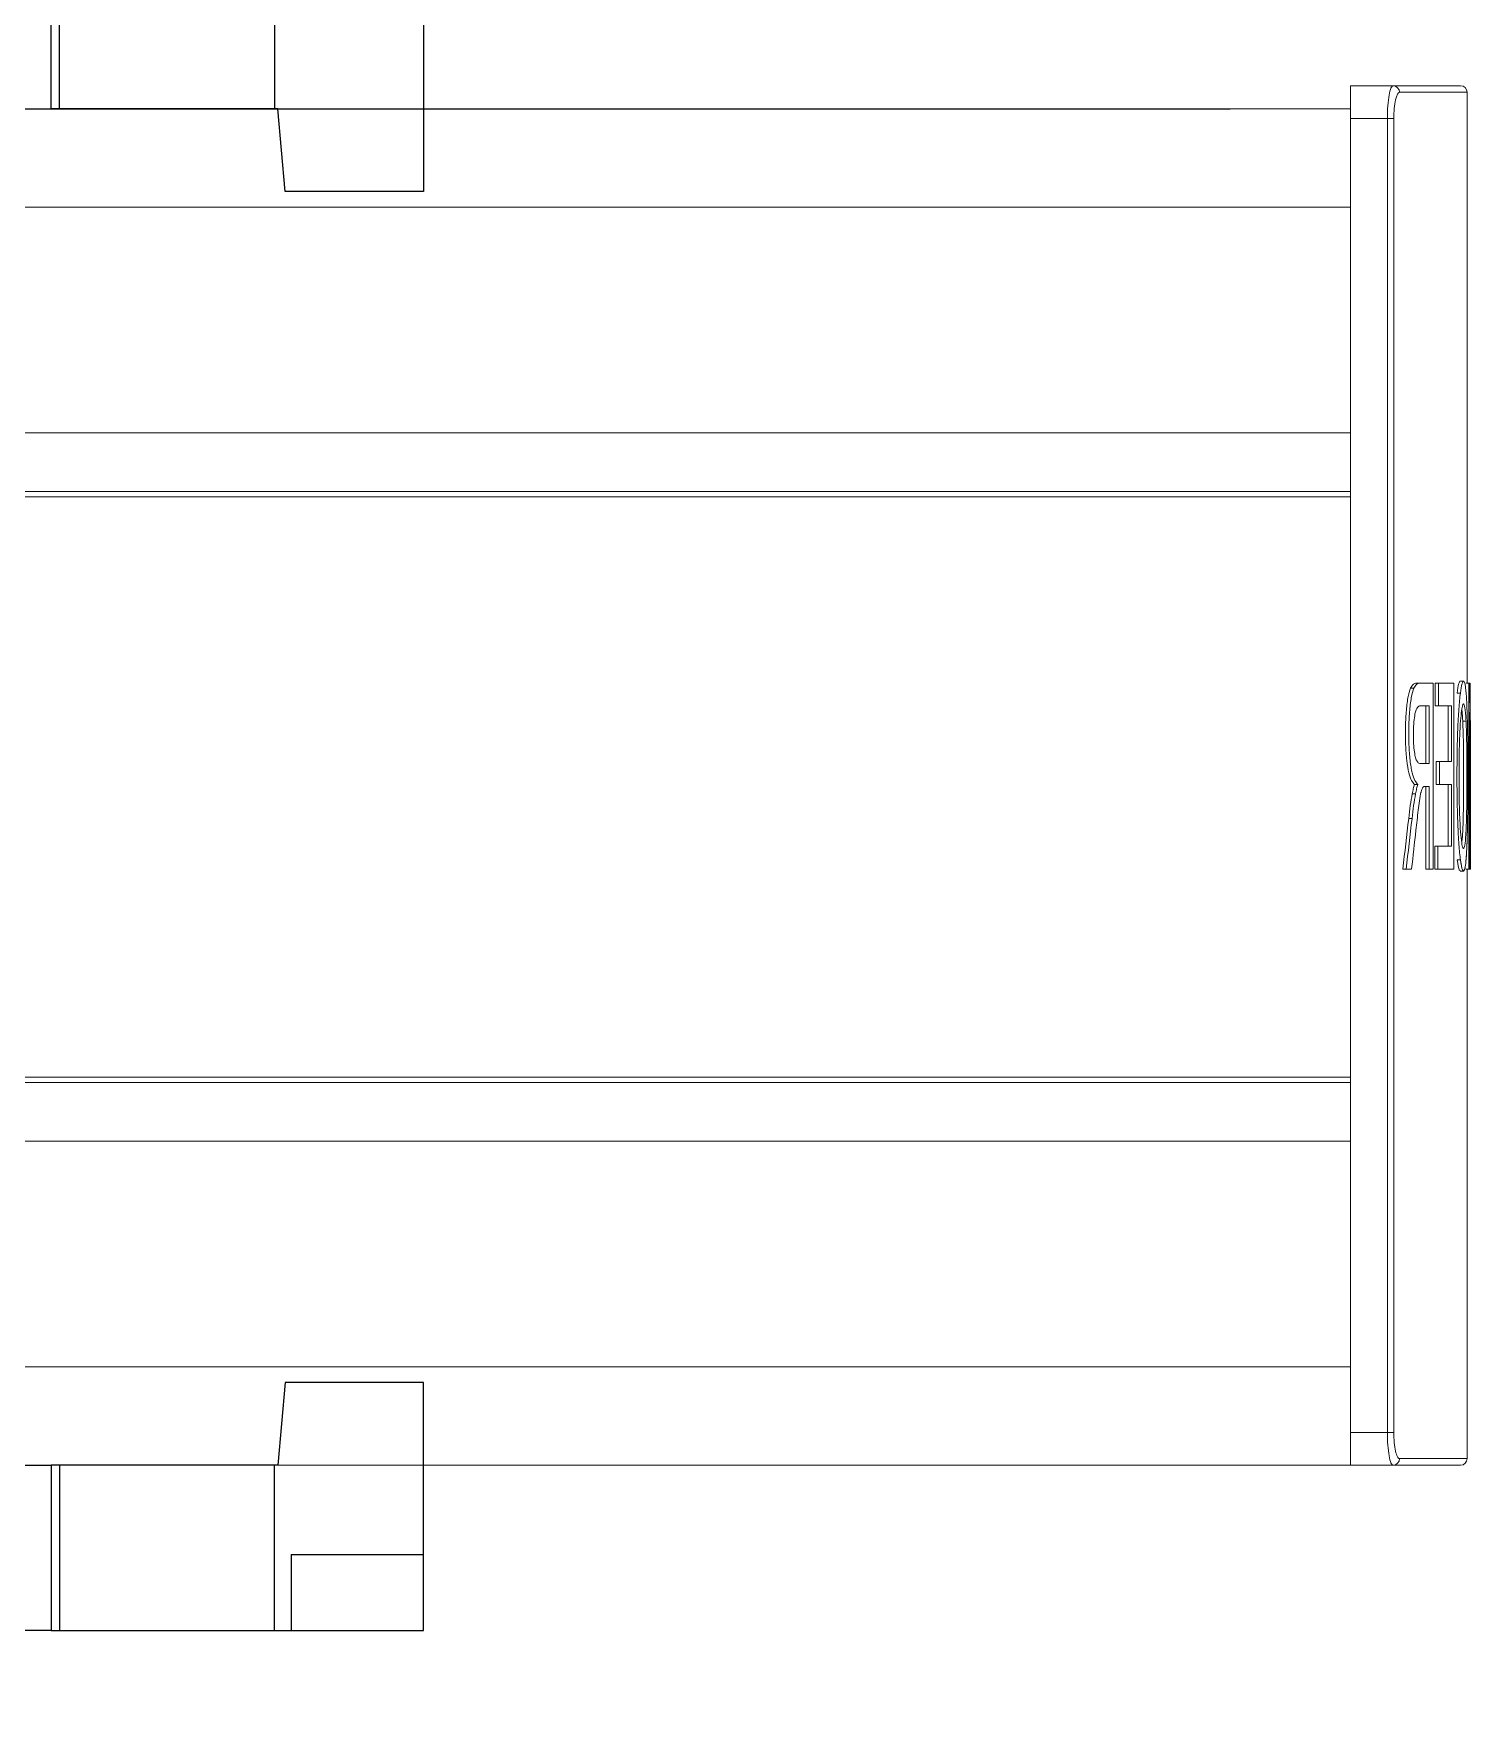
# Model space of a CAD drawing. Extents: x -976302 to -776254, y 5665 to 231437.
# Drawn here: x -798843.3 to -798623.1, y 87035 to 87292.1 of the extents above; entities that cross this region are included whole.
import ezdxf

# ---------------------------------------------------------------- set-up
doc = ezdxf.new("R2010")
doc.units = 0
doc.header["$LTSCALE"] = 1000
doc.header["$MEASUREMENT"] = 0
doc.layers.add('33', color=7, linetype='Continuous')
doc.layers.add('暖通', color=7, linetype='Continuous')

# ---------------------------------------------------------------- blocks, each defined once
blk = doc.blocks.new('*U22')
at = {"color": 5, "linetype": 'Continuous', "lineweight": 15}
for p, q in [((-23580.184, -16947.658), (-23580.184, -16948.651)), ((-23578.898, -16947.658), (-23580.184, -16947.658)), ((-23580.184, -16947.658), (-23580.184, -16948.651)), ((-23578.898, -16947.658), (-23580.184, -16947.658)), ((-23576.859, -16947.658), (-23578.898, -16947.658)), ((-23576.859, -16947.658), (-23578.898, -16947.658)), ((-23578.704, -16947.857), (-23576.66, -16947.857)), ((-23578.704, -16947.857), (-23576.66, -16947.857)), ((-23576.66, -16965.715), (-23576.66, -16947.857)), ((-23576.66, -16947.857), (-23576.66, -16965.715)), ((-23580.184, -16948.651), (-23579.07, -16948.651)), ((-23580.184, -16948.651), (-23580.184, -16950.968)), ((-23580.184, -16948.651), (-23579.07, -16948.651)), ((-23580.184, -16948.651), (-23580.184, -16950.968)), ((-23578.876, -16948.651), (-23579.07, -16948.651)), ((-23579.07, -16948.651), (-23579.07, -16988.361)), ((-23578.876, -16948.651), (-23579.07, -16948.651)), ((-23579.07, -16948.651), (-23579.07, -16988.361)), ((-23578.876, -16988.361), (-23578.876, -16948.651)), ((-23578.876, -16988.361), (-23578.876, -16948.651)), ((-23580.184, -16951.332), (-23580.184, -16950.968)), ((-23580.184, -16951.332), (-23580.184, -16950.968)), ((-23580.184, -16958.145), (-23580.184, -16951.332)), ((-23580.184, -16958.145), (-23580.184, -16951.332)), ((-23580.184, -16958.456), (-23580.184, -16958.145)), ((-23580.184, -16958.456), (-23580.184, -16958.145)), ((-23580.184, -16958.456), (-23580.184, -16979.251)), ((-23580.184, -16958.456), (-23580.184, -16979.251)), ((-23577.691, -16971.333), (-23577.691, -16965.715)), ((-23577.691, -16971.333), (-23577.691, -16965.715)), ((-23577.624, -16966.402), (-23577.624, -16965.715)), ((-23577.624, -16965.715), (-23577.524, -16965.715)), ((-23577.624, -16966.402), (-23577.624, -16965.715)), ((-23577.624, -16965.715), (-23577.524, -16965.715)), ((-23577.524, -16965.715), (-23577.524, -16966.402)), ((-23577.06, -16965.715), (-23577.524, -16965.715)), ((-23577.06, -16965.715), (-23577.524, -16965.715)), ((-23577.524, -16965.715), (-23577.524, -16966.402)), ((-23577.06, -16971.333), (-23577.06, -16965.715)), ((-23577.06, -16971.333), (-23577.06, -16965.715)), ((-23576.869, -16965.651), (-23576.77, -16965.651)), ((-23576.869, -16965.651), (-23576.77, -16965.651)), ((-23576.703, -16965.715), (-23576.604, -16965.715)), ((-23576.703, -16965.715), (-23576.604, -16965.715)), ((-23576.604, -16965.715), (-23576.604, -16971.333)), ((-23576.577, -16965.715), (-23576.604, -16965.715)), ((-23576.604, -16965.715), (-23576.604, -16971.333)), ((-23576.577, -16965.715), (-23576.604, -16965.715)), ((-23576.577, -16965.715), (-23576.567, -16965.715)), ((-23576.577, -16965.715), (-23576.567, -16965.715)), ((-23578.372, -16965.871), (-23578.271, -16965.871)), ((-23578.372, -16965.871), (-23578.271, -16965.871)), ((-23576.965, -16966.022), (-23576.865, -16966.022)), ((-23576.965, -16966.022), (-23576.865, -16966.022)), ((-23578.082, -16966.402), (-23577.803, -16966.402)), ((-23578.082, -16966.402), (-23577.803, -16966.402)), ((-23577.904, -16968.149), (-23577.904, -16966.402)), ((-23577.904, -16968.149), (-23577.904, -16966.402)), ((-23577.803, -16966.402), (-23577.803, -16968.149)), ((-23577.803, -16966.402), (-23577.803, -16968.149)), ((-23577.624, -16966.402), (-23577.524, -16966.402)), ((-23577.624, -16966.402), (-23577.524, -16966.402)), ((-23577.524, -16966.402), (-23577.135, -16966.402)), ((-23577.524, -16966.402), (-23577.135, -16966.402)), ((-23577.235, -16968.087), (-23577.235, -16966.402)), ((-23577.235, -16968.087), (-23577.235, -16966.402)), ((-23577.135, -16966.402), (-23577.135, -16968.087)), ((-23577.135, -16966.402), (-23577.135, -16968.087)), ((-23576.585, -16971.333), (-23576.585, -16966.589)), ((-23576.585, -16971.333), (-23576.585, -16966.589)), ((-23576.793, -16966.866), (-23576.694, -16966.866)), ((-23576.793, -16966.866), (-23576.694, -16966.866)), ((-23578.061, -16968.149), (-23578.052, -16968.149)), ((-23578.061, -16968.149), (-23578.052, -16968.149)), ((-23577.803, -16968.149), (-23578.052, -16968.149)), ((-23577.803, -16968.149), (-23578.052, -16968.149)), ((-23577.599, -16968.774), (-23577.599, -16968.087)), ((-23577.599, -16968.087), (-23577.498, -16968.087)), ((-23577.599, -16968.774), (-23577.599, -16968.087)), ((-23577.599, -16968.087), (-23577.498, -16968.087)), ((-23577.498, -16968.087), (-23577.498, -16968.774)), ((-23577.135, -16968.087), (-23577.498, -16968.087)), ((-23577.135, -16968.087), (-23577.498, -16968.087)), ((-23577.498, -16968.087), (-23577.498, -16968.774)), ((-23578.248, -16968.774), (-23578.147, -16968.774)), ((-23578.248, -16968.774), (-23578.147, -16968.774)), ((-23577.599, -16968.774), (-23577.498, -16968.774)), ((-23577.599, -16968.774), (-23577.498, -16968.774)), ((-23577.498, -16968.774), (-23577.135, -16968.774)), ((-23577.498, -16968.774), (-23577.135, -16968.774)), ((-23577.235, -16970.647), (-23577.235, -16968.774)), ((-23577.235, -16970.647), (-23577.235, -16968.774)), ((-23577.135, -16968.774), (-23577.135, -16970.647)), ((-23577.135, -16968.774), (-23577.135, -16970.647)), ((-23578.322, -16969.063), (-23578.221, -16969.063)), ((-23578.322, -16969.063), (-23578.221, -16969.063)), ((-23577.935, -16968.835), (-23577.803, -16968.835)), ((-23577.935, -16968.835), (-23577.803, -16968.835)), ((-23577.904, -16971.333), (-23577.904, -16968.835)), ((-23577.904, -16971.333), (-23577.904, -16968.835)), ((-23577.803, -16968.835), (-23577.803, -16971.333)), ((-23577.803, -16968.835), (-23577.803, -16971.333)), ((-23576.561, -16971.333), (-23576.561, -16969.272)), ((-23576.561, -16969.272), (-23576.561, -16971.333)), ((-23578.427, -16969.803), (-23578.326, -16969.803)), ((-23578.427, -16969.803), (-23578.326, -16969.803)), ((-23577.641, -16971.333), (-23577.641, -16970.647)), ((-23577.641, -16970.647), (-23577.541, -16970.647)), ((-23577.641, -16971.333), (-23577.641, -16970.647)), ((-23577.641, -16970.647), (-23577.541, -16970.647)), ((-23577.541, -16970.647), (-23577.541, -16971.333)), ((-23577.135, -16970.647), (-23577.541, -16970.647)), ((-23577.135, -16970.647), (-23577.541, -16970.647)), ((-23577.541, -16970.647), (-23577.541, -16971.333)), ((-23578.604, -16971.333), (-23578.503, -16971.333)), ((-23578.604, -16971.333), (-23578.503, -16971.333)), ((-23578.503, -16971.333), (-23578.338, -16971.333)), ((-23578.503, -16971.333), (-23578.338, -16971.333)), ((-23577.904, -16971.333), (-23577.803, -16971.333)), ((-23577.904, -16971.333), (-23577.803, -16971.333)), ((-23577.803, -16971.333), (-23577.691, -16971.333)), ((-23577.803, -16971.333), (-23577.691, -16971.333)), ((-23577.641, -16971.333), (-23577.541, -16971.333)), ((-23577.641, -16971.333), (-23577.541, -16971.333)), ((-23577.541, -16971.333), (-23577.06, -16971.333)), ((-23577.541, -16971.333), (-23577.06, -16971.333)), ((-23576.961, -16971.056), (-23576.862, -16971.056)), ((-23576.961, -16971.056), (-23576.862, -16971.056)), ((-23576.703, -16971.333), (-23576.604, -16971.333)), ((-23576.703, -16971.333), (-23576.604, -16971.333)), ((-23576.66, -16989.155), (-23576.66, -16971.333)), ((-23576.66, -16971.333), (-23576.66, -16989.155)), ((-23576.604, -16971.333), (-23576.585, -16971.333)), ((-23576.604, -16971.333), (-23576.585, -16971.333)), ((-23576.585, -16971.333), (-23576.564, -16971.333)), ((-23576.585, -16971.333), (-23576.564, -16971.333)), ((-23576.564, -16971.333), (-23576.561, -16971.333)), ((-23576.564, -16971.333), (-23576.561, -16971.333)), ((-23576.869, -16971.397), (-23576.77, -16971.397)), ((-23576.77, -16971.397), (-23576.869, -16971.397)), ((-23580.184, -16979.562), (-23580.184, -16979.251)), ((-23580.184, -16979.562), (-23580.184, -16979.251)), ((-23580.184, -16986.375), (-23580.184, -16979.562)), ((-23580.184, -16986.375), (-23580.184, -16979.562)), ((-23580.184, -16986.738), (-23580.184, -16986.375)), ((-23580.184, -16986.738), (-23580.184, -16986.375)), ((-23580.184, -16986.738), (-23580.184, -16988.361)), ((-23580.184, -16986.738), (-23580.184, -16988.361)), ((-23580.184, -16988.361), (-23580.184, -16989.353)), ((-23579.07, -16988.361), (-23580.184, -16988.361)), ((-23580.184, -16988.361), (-23580.184, -16989.353)), ((-23579.07, -16988.361), (-23580.184, -16988.361)), ((-23578.876, -16988.361), (-23579.07, -16988.361)), ((-23578.876, -16988.361), (-23579.07, -16988.361)), ((-23580.184, -16989.353), (-23578.898, -16989.353)), ((-23580.184, -16989.353), (-23578.898, -16989.353)), ((-23578.898, -16989.353), (-23576.859, -16989.353)), ((-23578.898, -16989.353), (-23576.859, -16989.353)), ((-23576.66, -16989.155), (-23578.704, -16989.155)), ((-23576.66, -16989.155), (-23578.704, -16989.155))]:
    blk.add_line(p, q, dxfattribs=at)
at = {"color": 7, "linetype": 'Continuous', "lineweight": 15}
for p, q in [((-24580.184, -16948.353), (-23580.184, -16948.353)), ((-24580.184, -16959.919), (-23580.184, -16959.919)), ((-24580.184, -16960.08), (-23580.184, -16960.08)), ((-24580.184, -16977.627), (-23580.184, -16977.627)), ((-24580.184, -16977.788), (-23580.184, -16977.788)), ((-24580.184, -16989.353), (-23580.184, -16989.353))]:
    blk.add_line(p, q, dxfattribs=at)
at = {"color": 253, "linetype": 'Continuous', "lineweight": 15, "true_color": 0x9e9e9e}
for p, q in [((-24580.184, -16951.332), (-23580.184, -16951.332)), ((-24580.184, -16958.145), (-23580.184, -16958.145)), ((-24580.184, -16979.562), (-23580.184, -16979.562)), ((-24580.184, -16986.375), (-23580.184, -16986.375))]:
    blk.add_line(p, q, dxfattribs=at)
at = {"color": 5, "linetype": 'Continuous', "lineweight": 15}
for centre, radius, start, end in [((-23578.9, -16947.855), 0.196, 359.3794, 89.3656), ((-23578.9, -16947.855), 0.196, 359.3794, 89.3656), ((-23576.859, -16947.857), 0.199, 360, 90), ((-23576.859, -16947.857), 0.199, 360, 90), ((-23578.9, -16989.157), 0.196, 270.6344, 0.6206), ((-23578.9, -16989.157), 0.196, 270.6344, 0.6206), ((-23576.859, -16989.155), 0.199, 270, 360), ((-23576.859, -16989.155), 0.199, 270, 0)]:
    blk.add_arc(centre, radius, start, end, dxfattribs=at)
for centre, major_axis, ratio, start_param, end_param in [((-23670.97, -16971.651), (0, 324.332), 0.291088, -1.564488, -1.552495), ((-23670.97, -16974.016), (0, 328.506), 0.287389, -1.56263, -1.548188), ((-23670.97, -16938.099), (0, 164.547), 0.573149, 4.509015, 4.5185), ((-23670.97, -16938.099), (0, 164.72), 0.573149, 4.509231, 4.518707), ((-23670.97, -16939.668), (0, 163.957), 0.575816, 4.51804, 4.525307)]:
    blk.add_ellipse(centre, major_axis=major_axis, ratio=ratio, start_param=start_param, end_param=end_param, dxfattribs=at)
at = {"color": 5, "linetype": 'Continuous', "lineweight": 15, "extrusion": (0, 0, -1)}
for centre, major_axis, ratio, start_param, end_param in [((-23670.97, -16971.651), (0, 324.332), 0.291088, 1.552495, 1.564488), ((-23670.97, -16974.016), (0, 328.506), 0.287389, 1.548188, 1.56263), ((-23670.97, -16938.099), (0, 164.547), 0.573149, 1.764685, 1.774171), ((-23670.97, -16938.099), (0, 164.72), 0.573149, 1.764479, 1.773954), ((-23670.97, -16939.668), (0, 163.957), 0.575816, 1.757878, 1.765146)]:
    blk.add_ellipse(centre, major_axis=major_axis, ratio=ratio, start_param=start_param, end_param=end_param, dxfattribs=at)
at = {"color": 5, "linetype": 'Continuous', "lineweight": 15}
for points, knots in [([(-23578.898, -16947.658), (-23578.92, -16947.658), (-23578.942, -16947.684), (-23578.983, -16947.782), (-23579.002, -16947.856), (-23579.034, -16948.038), (-23579.047, -16948.148), (-23579.065, -16948.389), (-23579.07, -16948.519), (-23579.07, -16948.651)], [0, 0, 0, 0, 0.25, 0.25, 0.5, 0.5, 0.75, 0.75, 1, 1, 1, 1]), ([(-23578.898, -16947.658), (-23578.92, -16947.658), (-23578.942, -16947.684), (-23578.983, -16947.782), (-23579.002, -16947.856), (-23579.034, -16948.038), (-23579.047, -16948.148), (-23579.065, -16948.389), (-23579.07, -16948.519), (-23579.07, -16948.651)], [0, 0, 0, 0, 0.25, 0.25, 0.5, 0.5, 0.75, 0.75, 1, 1, 1, 1]), ([(-23578.876, -16948.651), (-23578.876, -16948.545), (-23578.871, -16948.441), (-23578.853, -16948.247), (-23578.84, -16948.159), (-23578.792, -16947.941), (-23578.748, -16947.857), (-23578.704, -16947.857)], [0, 0, 0, 0, 0.25, 0.25, 0.5, 0.5, 1, 1, 1, 1]), ([(-23578.876, -16948.651), (-23578.876, -16948.545), (-23578.871, -16948.441), (-23578.853, -16948.247), (-23578.84, -16948.159), (-23578.792, -16947.941), (-23578.748, -16947.857), (-23578.704, -16947.857)], [0, 0, 0, 0, 0.25, 0.25, 0.5, 0.5, 1, 1, 1, 1]), ([(-23578.372, -16965.871), (-23578.347, -16965.814), (-23578.321, -16965.783), (-23578.27, -16965.738), (-23578.244, -16965.726), (-23578.193, -16965.714), (-23578.168, -16965.715), (-23578.118, -16965.715), (-23577.994, -16965.715), (-23577.879, -16965.715), (-23577.791, -16965.715)], [0, 0, 0, 0, 0.125, 0.125, 0.25, 0.25, 0.375, 0.375, 0.5, 1, 1, 1, 1]), ([(-23578.372, -16965.871), (-23578.347, -16965.814), (-23578.321, -16965.783), (-23578.27, -16965.738), (-23578.244, -16965.726), (-23578.193, -16965.714), (-23578.168, -16965.715), (-23578.118, -16965.715), (-23577.994, -16965.715), (-23577.879, -16965.715), (-23577.791, -16965.715)], [0, 0, 0, 0, 0.125, 0.125, 0.25, 0.25, 0.375, 0.375, 0.5, 1, 1, 1, 1]), ([(-23577.691, -16965.715), (-23577.778, -16965.715), (-23577.871, -16965.715), (-23577.992, -16965.715), (-23578.017, -16965.715), (-23578.067, -16965.715), (-23578.092, -16965.714), (-23578.144, -16965.726), (-23578.169, -16965.738), (-23578.221, -16965.783), (-23578.246, -16965.815), (-23578.271, -16965.871)], [0, 0, 0, 0, 0.5, 0.5, 0.625, 0.625, 0.75, 0.75, 0.875, 0.875, 1, 1, 1, 1]), ([(-23577.691, -16965.715), (-23577.778, -16965.715), (-23577.871, -16965.715), (-23577.992, -16965.715), (-23578.017, -16965.715), (-23578.067, -16965.715), (-23578.092, -16965.714), (-23578.144, -16965.726), (-23578.169, -16965.738), (-23578.221, -16965.783), (-23578.246, -16965.815), (-23578.271, -16965.871)], [0, 0, 0, 0, 0.5, 0.5, 0.625, 0.625, 0.75, 0.75, 0.875, 0.875, 1, 1, 1, 1]), ([(-23576.965, -16966.022), (-23576.949, -16965.901), (-23576.933, -16965.807), (-23576.9, -16965.683), (-23576.884, -16965.653), (-23576.869, -16965.651)], [0, 0, 0, 0, 0.5, 0.5, 1, 1, 1, 1]), ([(-23576.965, -16966.022), (-23576.949, -16965.901), (-23576.933, -16965.807), (-23576.9, -16965.683), (-23576.884, -16965.653), (-23576.869, -16965.651)], [0, 0, 0, 0, 0.5, 0.5, 1, 1, 1, 1]), ([(-23576.77, -16965.651), (-23576.785, -16965.653), (-23576.801, -16965.683), (-23576.833, -16965.807), (-23576.849, -16965.901), (-23576.865, -16966.022)], [0, 0, 0, 0, 0.5, 0.5, 1, 1, 1, 1]), ([(-23576.77, -16965.651), (-23576.785, -16965.653), (-23576.801, -16965.683), (-23576.833, -16965.807), (-23576.849, -16965.901), (-23576.865, -16966.022)], [0, 0, 0, 0, 0.5, 0.5, 1, 1, 1, 1]), ([(-23576.649, -16969.988), (-23576.645, -16969.771), (-23576.642, -16969.546), (-23576.637, -16969.082), (-23576.636, -16968.839), (-23576.636, -16968.356), (-23576.637, -16968.116), (-23576.64, -16967.641), (-23576.643, -16967.403), (-23576.65, -16966.954), (-23576.656, -16966.739), (-23576.669, -16966.36), (-23576.678, -16966.189), (-23576.693, -16965.985), (-23576.699, -16965.925), (-23576.711, -16965.823), (-23576.718, -16965.781), (-23576.738, -16965.682), (-23576.753, -16965.653), (-23576.77, -16965.651)], [0, 0, 0, 0, 0.125, 0.125, 0.25, 0.25, 0.375, 0.375, 0.5, 0.5, 0.625, 0.625, 0.75, 0.75, 0.8125, 0.8125, 0.875, 0.875, 1, 1, 1, 1]), ([(-23576.649, -16969.988), (-23576.645, -16969.771), (-23576.642, -16969.546), (-23576.637, -16969.082), (-23576.636, -16968.839), (-23576.636, -16968.356), (-23576.637, -16968.116), (-23576.64, -16967.641), (-23576.643, -16967.403), (-23576.65, -16966.954), (-23576.656, -16966.739), (-23576.669, -16966.36), (-23576.678, -16966.189), (-23576.693, -16965.985), (-23576.699, -16965.925), (-23576.711, -16965.823), (-23576.718, -16965.781), (-23576.738, -16965.682), (-23576.753, -16965.653), (-23576.77, -16965.651)], [0, 0, 0, 0, 0.125, 0.125, 0.25, 0.25, 0.375, 0.375, 0.5, 0.5, 0.625, 0.625, 0.75, 0.75, 0.8125, 0.8125, 0.875, 0.875, 1, 1, 1, 1]), ([(-23576.567, -16965.715), (-23576.564, -16966.512), (-23576.562, -16967.707), (-23576.561, -16968.902), (-23576.561, -16969.699), (-23576.561, -16970.097), (-23576.562, -16970.498)], [0, 0, 0, 0, 0.5, 0.75, 0.75, 1, 1, 1, 1]), ([(-23576.567, -16965.715), (-23576.564, -16966.512), (-23576.562, -16967.707), (-23576.561, -16968.902), (-23576.561, -16969.699), (-23576.561, -16970.097), (-23576.562, -16970.498)], [0, 0, 0, 0, 0.5, 0.75, 0.75, 1, 1, 1, 1]), ([(-23578.248, -16968.774), (-23578.278, -16968.75), (-23578.308, -16968.714), (-23578.367, -16968.604), (-23578.396, -16968.526), (-23578.447, -16968.323), (-23578.469, -16968.193), (-23578.502, -16967.906), (-23578.514, -16967.744), (-23578.526, -16967.415), (-23578.527, -16967.244), (-23578.521, -16966.91), (-23578.513, -16966.744), (-23578.488, -16966.437), (-23578.472, -16966.288), (-23578.428, -16966.038), (-23578.402, -16965.936), (-23578.372, -16965.871)], [0, 0, 0, 0, 0.125, 0.125, 0.25, 0.25, 0.375, 0.375, 0.5, 0.5, 0.625, 0.625, 0.75, 0.75, 0.875, 0.875, 1, 1, 1, 1]), ([(-23578.248, -16968.774), (-23578.278, -16968.75), (-23578.308, -16968.714), (-23578.367, -16968.604), (-23578.396, -16968.526), (-23578.447, -16968.323), (-23578.469, -16968.193), (-23578.502, -16967.906), (-23578.514, -16967.744), (-23578.526, -16967.415), (-23578.527, -16967.244), (-23578.521, -16966.91), (-23578.513, -16966.744), (-23578.488, -16966.437), (-23578.472, -16966.288), (-23578.428, -16966.038), (-23578.402, -16965.936), (-23578.372, -16965.871)], [0, 0, 0, 0, 0.125, 0.125, 0.25, 0.25, 0.375, 0.375, 0.5, 0.5, 0.625, 0.625, 0.75, 0.75, 0.875, 0.875, 1, 1, 1, 1]), ([(-23578.271, -16965.871), (-23578.3, -16965.936), (-23578.327, -16966.037), (-23578.37, -16966.287), (-23578.387, -16966.435), (-23578.412, -16966.744), (-23578.42, -16966.91), (-23578.426, -16967.243), (-23578.425, -16967.412), (-23578.413, -16967.742), (-23578.401, -16967.902), (-23578.376, -16968.118), (-23578.367, -16968.186), (-23578.345, -16968.312), (-23578.333, -16968.371), (-23578.295, -16968.525), (-23578.266, -16968.602), (-23578.207, -16968.714), (-23578.177, -16968.75), (-23578.147, -16968.774)], [0, 0, 0, 0, 0.125, 0.125, 0.25, 0.25, 0.375, 0.375, 0.5, 0.5, 0.625, 0.625, 0.6875, 0.6875, 0.75, 0.75, 0.875, 0.875, 1, 1, 1, 1]), ([(-23578.271, -16965.871), (-23578.3, -16965.936), (-23578.327, -16966.037), (-23578.37, -16966.287), (-23578.387, -16966.435), (-23578.412, -16966.744), (-23578.42, -16966.91), (-23578.426, -16967.243), (-23578.425, -16967.412), (-23578.413, -16967.742), (-23578.401, -16967.902), (-23578.376, -16968.118), (-23578.367, -16968.186), (-23578.345, -16968.312), (-23578.333, -16968.371), (-23578.295, -16968.525), (-23578.266, -16968.602), (-23578.207, -16968.714), (-23578.177, -16968.75), (-23578.147, -16968.774)], [0, 0, 0, 0, 0.125, 0.125, 0.25, 0.25, 0.375, 0.375, 0.5, 0.5, 0.625, 0.625, 0.6875, 0.6875, 0.75, 0.75, 0.875, 0.875, 1, 1, 1, 1]), ([(-23576.865, -16966.022), (-23576.881, -16966.151), (-23576.896, -16966.308), (-23576.917, -16966.59), (-23576.923, -16966.691), (-23576.934, -16966.899), (-23576.939, -16967.007), (-23576.952, -16967.341), (-23576.958, -16967.579), (-23576.966, -16968.057), (-23576.968, -16968.301), (-23576.968, -16968.79), (-23576.966, -16969.032), (-23576.958, -16969.509), (-23576.951, -16969.746), (-23576.938, -16970.081), (-23576.933, -16970.189), (-23576.922, -16970.397), (-23576.915, -16970.498), (-23576.902, -16970.683), (-23576.894, -16970.769), (-23576.879, -16970.924), (-23576.87, -16970.995), (-23576.862, -16971.056)], [0, 0, 0, 0, 0.125, 0.125, 0.1875, 0.1875, 0.25, 0.25, 0.375, 0.375, 0.5, 0.5, 0.625, 0.625, 0.75, 0.75, 0.8125, 0.8125, 0.875, 0.875, 0.9375, 0.9375, 1, 1, 1, 1]), ([(-23576.865, -16966.022), (-23576.881, -16966.151), (-23576.896, -16966.308), (-23576.917, -16966.59), (-23576.923, -16966.691), (-23576.934, -16966.899), (-23576.939, -16967.007), (-23576.952, -16967.341), (-23576.958, -16967.579), (-23576.966, -16968.057), (-23576.968, -16968.301), (-23576.968, -16968.79), (-23576.966, -16969.032), (-23576.958, -16969.509), (-23576.951, -16969.746), (-23576.938, -16970.081), (-23576.933, -16970.189), (-23576.922, -16970.397), (-23576.915, -16970.498), (-23576.902, -16970.683), (-23576.894, -16970.769), (-23576.879, -16970.924), (-23576.87, -16970.995), (-23576.862, -16971.056)], [0, 0, 0, 0, 0.125, 0.125, 0.1875, 0.1875, 0.25, 0.25, 0.375, 0.375, 0.5, 0.5, 0.625, 0.625, 0.75, 0.75, 0.8125, 0.8125, 0.875, 0.875, 0.9375, 0.9375, 1, 1, 1, 1]), ([(-23578.259, -16967.74), (-23578.269, -16967.656), (-23578.277, -16967.563), (-23578.285, -16967.37), (-23578.286, -16967.269), (-23578.283, -16967.069), (-23578.278, -16966.972), (-23578.261, -16966.793), (-23578.249, -16966.715), (-23578.236, -16966.647)], [0, 0, 0, 0, 0.25, 0.25, 0.5, 0.5, 0.75, 0.75, 1, 1, 1, 1]), ([(-23578.259, -16967.74), (-23578.269, -16967.656), (-23578.277, -16967.563), (-23578.285, -16967.37), (-23578.286, -16967.269), (-23578.283, -16967.069), (-23578.278, -16966.972), (-23578.261, -16966.793), (-23578.249, -16966.715), (-23578.236, -16966.647)], [0, 0, 0, 0, 0.25, 0.25, 0.5, 0.5, 0.75, 0.75, 1, 1, 1, 1]), ([(-23578.236, -16966.647), (-23578.215, -16966.548), (-23578.189, -16966.487), (-23578.135, -16966.416), (-23578.108, -16966.403), (-23578.082, -16966.402)], [0, 0, 0, 0, 0.5, 0.5, 1, 1, 1, 1]), ([(-23578.236, -16966.647), (-23578.215, -16966.548), (-23578.189, -16966.487), (-23578.135, -16966.416), (-23578.108, -16966.403), (-23578.082, -16966.402)], [0, 0, 0, 0, 0.5, 0.5, 1, 1, 1, 1]), ([(-23576.887, -16967.378), (-23576.881, -16967.225), (-23576.874, -16967.079), (-23576.858, -16966.822), (-23576.848, -16966.71), (-23576.826, -16966.525), (-23576.815, -16966.454), (-23576.792, -16966.362), (-23576.781, -16966.34), (-23576.77, -16966.338)], [0, 0, 0, 0, 0.25, 0.25, 0.5, 0.5, 0.75, 0.75, 1, 1, 1, 1]), ([(-23576.887, -16967.378), (-23576.881, -16967.225), (-23576.874, -16967.079), (-23576.858, -16966.822), (-23576.848, -16966.71), (-23576.826, -16966.525), (-23576.815, -16966.454), (-23576.792, -16966.362), (-23576.781, -16966.34), (-23576.77, -16966.338)], [0, 0, 0, 0, 0.25, 0.25, 0.5, 0.5, 0.75, 0.75, 1, 1, 1, 1]), ([(-23576.793, -16966.866), (-23576.796, -16966.824), (-23576.801, -16966.739), (-23576.81, -16966.617), (-23576.817, -16966.552), (-23576.821, -16966.516)], [0, 0, 0, 0, 0.305234, 0.613147, 1, 1, 1, 1]), ([(-23576.793, -16966.866), (-23576.796, -16966.824), (-23576.801, -16966.739), (-23576.81, -16966.617), (-23576.817, -16966.552), (-23576.821, -16966.516)], [0, 0, 0, 0, 0.305234, 0.613147, 1, 1, 1, 1]), ([(-23576.77, -16966.338), (-23576.754, -16966.34), (-23576.739, -16966.384), (-23576.72, -16966.519), (-23576.714, -16966.576), (-23576.703, -16966.708), (-23576.698, -16966.783), (-23576.694, -16966.866)], [0, 0, 0, 0, 0.5, 0.5, 0.75, 0.75, 1, 1, 1, 1]), ([(-23576.77, -16966.338), (-23576.754, -16966.34), (-23576.739, -16966.384), (-23576.72, -16966.519), (-23576.714, -16966.576), (-23576.703, -16966.708), (-23576.698, -16966.783), (-23576.694, -16966.866)], [0, 0, 0, 0, 0.5, 0.5, 0.75, 0.75, 1, 1, 1, 1]), ([(-23576.822, -16970.526), (-23576.816, -16970.476), (-23576.8, -16970.351), (-23576.783, -16969.966), (-23576.768, -16969.344), (-23576.765, -16968.5), (-23576.769, -16967.684), (-23576.781, -16967.125), (-23576.791, -16966.927), (-23576.793, -16966.866)], [0, 0, 0, 0, 0.083787, 0.211443, 0.355757, 0.572741, 0.809218, 0.941691, 1, 1, 1, 1]), ([(-23576.822, -16970.526), (-23576.816, -16970.476), (-23576.8, -16970.351), (-23576.783, -16969.966), (-23576.768, -16969.344), (-23576.765, -16968.5), (-23576.769, -16967.684), (-23576.781, -16967.125), (-23576.791, -16966.927), (-23576.793, -16966.866)], [0, 0, 0, 0, 0.0837872, 0.2114429, 0.3557565, 0.5727412, 0.8092179, 0.9416913, 1, 1, 1, 1]), ([(-23576.694, -16966.866), (-23576.686, -16967.012), (-23576.681, -16967.195), (-23576.673, -16967.576), (-23576.671, -16967.779), (-23576.668, -16968.189), (-23576.667, -16968.394), (-23576.667, -16968.805), (-23576.668, -16969.012), (-23576.672, -16969.421), (-23576.675, -16969.617), (-23576.685, -16969.986), (-23576.692, -16970.148), (-23576.709, -16970.427), (-23576.719, -16970.536), (-23576.742, -16970.68), (-23576.755, -16970.71), (-23576.769, -16970.709)], [0, 0, 0, 0, 0.125, 0.125, 0.25, 0.25, 0.375, 0.375, 0.5, 0.5, 0.625, 0.625, 0.75, 0.75, 0.875, 0.875, 1, 1, 1, 1]), ([(-23576.694, -16966.866), (-23576.686, -16967.012), (-23576.681, -16967.195), (-23576.673, -16967.576), (-23576.671, -16967.779), (-23576.668, -16968.189), (-23576.667, -16968.394), (-23576.667, -16968.805), (-23576.668, -16969.012), (-23576.672, -16969.421), (-23576.675, -16969.617), (-23576.685, -16969.986), (-23576.692, -16970.148), (-23576.709, -16970.427), (-23576.719, -16970.536), (-23576.742, -16970.68), (-23576.755, -16970.71), (-23576.769, -16970.709)], [0, 0, 0, 0, 0.125, 0.125, 0.25, 0.25, 0.375, 0.375, 0.5, 0.5, 0.625, 0.625, 0.75, 0.75, 0.875, 0.875, 1, 1, 1, 1]), ([(-23578.185, -16968.055), (-23578.2, -16968.027), (-23578.214, -16967.986), (-23578.24, -16967.88), (-23578.251, -16967.814), (-23578.259, -16967.74)], [0, 0, 0, 0, 0.5, 0.5, 1, 1, 1, 1]), ([(-23578.185, -16968.055), (-23578.2, -16968.027), (-23578.214, -16967.986), (-23578.24, -16967.88), (-23578.251, -16967.814), (-23578.259, -16967.74)], [0, 0, 0, 0, 0.5, 0.5, 1, 1, 1, 1]), ([(-23576.769, -16970.709), (-23576.781, -16970.71), (-23576.794, -16970.688), (-23576.819, -16970.582), (-23576.831, -16970.499), (-23576.854, -16970.278), (-23576.864, -16970.147), (-23576.881, -16969.846), (-23576.888, -16969.682), (-23576.898, -16969.339), (-23576.901, -16969.158), (-23576.905, -16968.797), (-23576.906, -16968.616), (-23576.905, -16968.253), (-23576.903, -16968.069), (-23576.897, -16967.715), (-23576.893, -16967.543), (-23576.887, -16967.378)], [0, 0, 0, 0, 0.125, 0.125, 0.25, 0.25, 0.375, 0.375, 0.5, 0.5, 0.625, 0.625, 0.75, 0.75, 0.875, 0.875, 1, 1, 1, 1]), ([(-23576.769, -16970.709), (-23576.781, -16970.71), (-23576.794, -16970.688), (-23576.819, -16970.582), (-23576.831, -16970.499), (-23576.854, -16970.278), (-23576.864, -16970.147), (-23576.881, -16969.846), (-23576.888, -16969.682), (-23576.898, -16969.339), (-23576.901, -16969.158), (-23576.905, -16968.797), (-23576.906, -16968.616), (-23576.905, -16968.253), (-23576.903, -16968.069), (-23576.897, -16967.715), (-23576.893, -16967.543), (-23576.887, -16967.378)], [0, 0, 0, 0, 0.125, 0.125, 0.25, 0.25, 0.375, 0.375, 0.5, 0.5, 0.625, 0.625, 0.75, 0.75, 0.875, 0.875, 1, 1, 1, 1]), ([(-23578.052, -16968.149), (-23578.074, -16968.151), (-23578.096, -16968.147), (-23578.141, -16968.121), (-23578.164, -16968.1), (-23578.185, -16968.055)], [0, 0, 0, 0, 0.5, 0.5, 1, 1, 1, 1]), ([(-23578.052, -16968.149), (-23578.074, -16968.151), (-23578.096, -16968.147), (-23578.141, -16968.121), (-23578.164, -16968.1), (-23578.185, -16968.055)], [0, 0, 0, 0, 0.5, 0.5, 1, 1, 1, 1]), ([(-23578.322, -16969.063), (-23578.311, -16969.004), (-23578.299, -16968.953), (-23578.274, -16968.858), (-23578.261, -16968.815), (-23578.248, -16968.774)], [0, 0, 0, 0, 0.5, 0.5, 1, 1, 1, 1]), ([(-23578.322, -16969.063), (-23578.311, -16969.004), (-23578.299, -16968.953), (-23578.274, -16968.858), (-23578.261, -16968.815), (-23578.248, -16968.774)], [0, 0, 0, 0, 0.5, 0.5, 1, 1, 1, 1]), ([(-23578.147, -16968.774), (-23578.16, -16968.815), (-23578.173, -16968.858), (-23578.198, -16968.953), (-23578.21, -16969.004), (-23578.221, -16969.063)], [0, 0, 0, 0, 0.5, 0.5, 1, 1, 1, 1]), ([(-23578.147, -16968.774), (-23578.16, -16968.815), (-23578.173, -16968.858), (-23578.198, -16968.953), (-23578.21, -16969.004), (-23578.221, -16969.063)], [0, 0, 0, 0, 0.5, 0.5, 1, 1, 1, 1]), ([(-23578.208, -16970.163), (-23578.185, -16969.959), (-23578.162, -16969.756), (-23578.126, -16969.459), (-23578.114, -16969.362), (-23578.087, -16969.176), (-23578.073, -16969.085), (-23578.055, -16969.016)], [0, 0, 0, 0, 0.5, 0.5, 0.75, 0.75, 1, 1, 1, 1]), ([(-23578.208, -16970.163), (-23578.185, -16969.959), (-23578.162, -16969.756), (-23578.126, -16969.459), (-23578.114, -16969.362), (-23578.087, -16969.176), (-23578.073, -16969.085), (-23578.055, -16969.016)], [0, 0, 0, 0, 0.5, 0.5, 0.75, 0.75, 1, 1, 1, 1]), ([(-23578.055, -16969.016), (-23578.054, -16969.011), (-23578.052, -16969.005), (-23578.051, -16969), (-23578.044, -16968.974), (-23578.037, -16968.951), (-23578.029, -16968.93), (-23578.024, -16968.916), (-23578.019, -16968.903), (-23578.014, -16968.891), (-23578.01, -16968.881), (-23578.005, -16968.871), (-23578, -16968.863)], [0.0008677277, 0.0008677277, 0.0008677277, 0.0008677277, 0.0008988786, 0.0008988786, 0.0008988786, 0.0010412531, 0.0010412531, 0.0010412531, 0.0011360045, 0.0011360045, 0.0011360045, 0.0012210171, 0.0012210171, 0.0012210171, 0.0012210171]), ([(-23578.055, -16969.016), (-23578.054, -16969.011), (-23578.052, -16969.005), (-23578.051, -16969), (-23578.044, -16968.974), (-23578.037, -16968.951), (-23578.029, -16968.93), (-23578.024, -16968.916), (-23578.019, -16968.903), (-23578.014, -16968.891), (-23578.01, -16968.881), (-23578.005, -16968.871), (-23578, -16968.863)], [0.0008677277, 0.0008677277, 0.0008677277, 0.0008677277, 0.0008988786, 0.0008988786, 0.0008988786, 0.0010412531, 0.0010412531, 0.0010412531, 0.0011360045, 0.0011360045, 0.0011360045, 0.0012210171, 0.0012210171, 0.0012210171, 0.0012210171]), ([(-23577.935, -16968.835), (-23577.935, -16968.835), (-23577.936, -16968.836), (-23577.937, -16968.836), (-23577.948, -16968.837), (-23577.959, -16968.84), (-23577.97, -16968.844), (-23577.978, -16968.847), (-23577.985, -16968.85), (-23577.993, -16968.856), (-23577.995, -16968.858), (-23577.998, -16968.86), (-23578, -16968.863)], [0.0012473596, 0.0012473596, 0.0012473596, 0.0012473596, 0.0012592377, 0.0012592377, 0.0012592377, 0.0014581139, 0.0014581139, 0.0014581139, 0.0015907625, 0.0015907625, 0.0015907625, 0.0016339415, 0.0016339415, 0.0016339415, 0.0016339415]), ([(-23577.935, -16968.835), (-23577.935, -16968.835), (-23577.936, -16968.836), (-23577.937, -16968.836), (-23577.948, -16968.837), (-23577.959, -16968.84), (-23577.97, -16968.844), (-23577.978, -16968.847), (-23577.985, -16968.85), (-23577.993, -16968.856), (-23577.995, -16968.858), (-23577.998, -16968.86), (-23578, -16968.863)], [0.0012473596, 0.0012473596, 0.0012473596, 0.0012473596, 0.0012592377, 0.0012592377, 0.0012592377, 0.0014581139, 0.0014581139, 0.0014581139, 0.0015907625, 0.0015907625, 0.0015907625, 0.0016339415, 0.0016339415, 0.0016339415, 0.0016339415]), ([(-23576.562, -16970.498), (-23576.562, -16970.447), (-23576.562, -16970.396), (-23576.562, -16970.345), (-23576.562, -16970.247), (-23576.562, -16970.149), (-23576.562, -16970.051), (-23576.562, -16969.952), (-23576.562, -16969.852), (-23576.563, -16969.753), (-23576.563, -16969.703), (-23576.563, -16969.654), (-23576.563, -16969.605)], [0.0024888748, 0.0024888748, 0.0024888748, 0.0024888748, 0.0026489224, 0.0026489224, 0.0026489224, 0.0029559204, 0.0029559204, 0.0029559204, 0.0032681774, 0.0032681774, 0.0032681774, 0.0034226971, 0.0034226971, 0.0034226971, 0.0034226971]), ([(-23576.562, -16970.498), (-23576.562, -16970.447), (-23576.562, -16970.396), (-23576.562, -16970.345), (-23576.562, -16970.247), (-23576.562, -16970.149), (-23576.562, -16970.051), (-23576.562, -16969.952), (-23576.562, -16969.852), (-23576.563, -16969.753), (-23576.563, -16969.703), (-23576.563, -16969.654), (-23576.563, -16969.605)], [0.0024888748, 0.0024888748, 0.0024888748, 0.0024888748, 0.0026489224, 0.0026489224, 0.0026489224, 0.0029559204, 0.0029559204, 0.0029559204, 0.0032681774, 0.0032681774, 0.0032681774, 0.0034226971, 0.0034226971, 0.0034226971, 0.0034226971]), ([(-23576.862, -16971.056), (-23576.85, -16971.143), (-23576.838, -16971.215), (-23576.814, -16971.323), (-23576.802, -16971.36), (-23576.778, -16971.399), (-23576.767, -16971.402), (-23576.745, -16971.377), (-23576.734, -16971.348), (-23576.715, -16971.254), (-23576.706, -16971.19), (-23576.69, -16971.023), (-23576.683, -16970.924), (-23576.67, -16970.698), (-23576.665, -16970.57), (-23576.656, -16970.293), (-23576.652, -16970.145), (-23576.649, -16969.988)], [0, 0, 0, 0, 0.125, 0.125, 0.25, 0.25, 0.375, 0.375, 0.5, 0.5, 0.625, 0.625, 0.75, 0.75, 0.875, 0.875, 1, 1, 1, 1]), ([(-23576.745, -16971.371), (-23576.732, -16971.344), (-23576.721, -16971.293), (-23576.701, -16971.141), (-23576.691, -16971.039), (-23576.675, -16970.798), (-23576.668, -16970.656), (-23576.657, -16970.342), (-23576.653, -16970.171), (-23576.649, -16969.988)], [0, 0, 0, 0, 0.25, 0.25, 0.5, 0.5, 0.75, 0.75, 1, 1, 1, 1]), ([(-23576.869, -16971.37), (-23576.879, -16971.375), (-23576.908, -16971.39), (-23576.94, -16971.191), (-23576.961, -16971.056)], [0, 0, 0, 0, 0.3255382, 1, 1, 1, 1]), ([(-23576.869, -16971.37), (-23576.879, -16971.375), (-23576.908, -16971.39), (-23576.94, -16971.191), (-23576.961, -16971.056)], [0, 0, 0, 0, 0.325538, 1, 1, 1, 1]), ([(-23576.862, -16971.056), (-23576.841, -16971.186), (-23576.81, -16971.388), (-23576.781, -16971.37), (-23576.77, -16971.364)], [0, 0, 0, 0, 0.643546, 1, 1, 1, 1]), ([(-23579.07, -16988.361), (-23579.07, -16988.625), (-23579.05, -16988.883), (-23579.002, -16989.157), (-23578.983, -16989.229), (-23578.942, -16989.328), (-23578.92, -16989.353), (-23578.898, -16989.353)], [0, 0, 0, 0, 0.5, 0.5, 0.75, 0.75, 1, 1, 1, 1]), ([(-23579.07, -16988.361), (-23579.07, -16988.625), (-23579.05, -16988.883), (-23579.002, -16989.157), (-23578.983, -16989.229), (-23578.942, -16989.328), (-23578.92, -16989.353), (-23578.898, -16989.353)], [0, 0, 0, 0, 0.5, 0.5, 0.75, 0.75, 1, 1, 1, 1]), ([(-23578.704, -16989.155), (-23578.726, -16989.155), (-23578.747, -16989.135), (-23578.789, -16989.057), (-23578.808, -16988.999), (-23578.856, -16988.78), (-23578.876, -16988.573), (-23578.876, -16988.361)], [0, 0, 0, 0, 0.25, 0.25, 0.5, 0.5, 1, 1, 1, 1]), ([(-23578.704, -16989.155), (-23578.726, -16989.155), (-23578.747, -16989.135), (-23578.789, -16989.057), (-23578.808, -16988.999), (-23578.856, -16988.78), (-23578.876, -16988.573), (-23578.876, -16988.361)], [0, 0, 0, 0, 0.25, 0.25, 0.5, 0.5, 1, 1, 1, 1])]:
    blk.add_open_spline(points, degree=3, knots=knots, dxfattribs=at)
for points in [[(-23578.427, -16969.803), (-23578.396, -16969.539), (-23578.361, -16969.288), (-23578.322, -16969.063)], [(-23578.427, -16969.803), (-23578.396, -16969.539), (-23578.361, -16969.288), (-23578.322, -16969.063)], [(-23578.326, -16969.803), (-23578.295, -16969.539), (-23578.26, -16969.288), (-23578.221, -16969.063)], [(-23578.326, -16969.803), (-23578.295, -16969.539), (-23578.26, -16969.288), (-23578.221, -16969.063)]]:
    blk.add_open_spline(points, degree=3, dxfattribs=at)
blk = doc.blocks.new('HMZ-L')
at = {"layer": '33', "color": 3, "linetype": 'Continuous'}
blk.add_line((17313.15, 28412.561), (17313.15, 28423.524), dxfattribs=at)
at = {"layer": '33', "color": 7, "linetype": 'Continuous'}
for p, q in [((17291.9, 28421.081), (17287.9, 28421.081)), ((17287.9, 28421.081), (17287.9, 28418.781)), ((17292.4, 28421.081), (17291.9, 28421.081)), ((17291.9, 28421.081), (17291.9, 28418.781)), ((17298.85, 28421.081), (17292.4, 28421.081)), ((17292.4, 28416.081), (17292.4, 28421.081)), ((17297.775, 28421.081), (17297.355, 28421.081)), ((17297.355, 28421.081), (17297.775, 28421.081)), ((17297.775, 28421.081), (17297.355, 28421.081)), ((17297.355, 28421.081), (17297.775, 28421.081)), ((17297.775, 28421.081), (17297.355, 28421.081)), ((17297.465, 28421.081), (17297.727, 28421.081)), ((17297.727, 28421.081), (17297.465, 28421.081)), ((17297.465, 28421.081), (17297.727, 28421.081)), ((17297.727, 28421.081), (17297.465, 28421.081)), ((17297.465, 28421.081), (17297.727, 28421.081)), ((17299.123, 28421.081), (17297.598, 28421.081)), ((17297.598, 28421.081), (17298.332, 28421.081)), ((17298.332, 28421.081), (17297.598, 28421.081)), ((17297.598, 28421.081), (17299.123, 28421.081)), ((17299.125, 28421.081), (17297.6, 28421.081)), ((17297.6, 28421.081), (17299.125, 28421.081)), ((17299.125, 28421.081), (17297.6, 28421.081)), ((17297.6, 28421.081), (17299.125, 28421.081)), ((17297.727, 28421.081), (17297.6, 28421.081)), ((17297.6, 28421.081), (17297.727, 28421.081)), ((17297.727, 28421.081), (17297.6, 28421.081)), ((17297.6, 28421.081), (17299.125, 28421.081)), ((17298.536, 28421.081), (17297.6, 28421.081)), ((17297.6, 28421.081), (17297.727, 28421.081)), ((17297.727, 28421.081), (17297.6, 28421.081)), ((17297.6, 28421.081), (17298.433, 28421.081)), ((17298.147, 28421.081), (17297.65, 28421.081)), ((17297.65, 28421.081), (17300.6, 28421.081)), ((17300.576, 28421.081), (17297.65, 28421.081)), ((17297.65, 28421.081), (17299.972, 28421.081)), ((17299.972, 28421.081), (17297.65, 28421.081)), ((17297.65, 28421.081), (17298.147, 28421.081)), ((17298.147, 28421.081), (17297.65, 28421.081)), ((17297.65, 28421.081), (17298.188, 28421.081)), ((17300.6, 28421.081), (17297.65, 28421.081)), ((17297.65, 28421.081), (17299.781, 28421.081)), ((17299.781, 28421.081), (17297.65, 28421.081)), ((17297.65, 28421.081), (17299.972, 28421.081)), ((17299.972, 28421.081), (17297.65, 28421.081)), ((17297.65, 28421.081), (17300.612, 28421.081)), ((17300.612, 28421.081), (17297.65, 28421.081)), ((17297.65, 28421.081), (17298.147, 28421.081)), ((17300.576, 28421.081), (17297.65, 28421.081)), ((17297.65, 28421.081), (17298.188, 28421.081)), ((17300.6, 28421.081), (17297.65, 28421.081)), ((17297.65, 28421.081), (17299.972, 28421.081)), ((17299.972, 28421.081), (17297.65, 28421.081)), ((17297.65, 28421.081), (17299.972, 28421.081)), ((17299.972, 28421.081), (17297.65, 28421.081)), ((17297.65, 28421.081), (17298.188, 28421.081)), ((17298.188, 28421.081), (17297.65, 28421.081)), ((17297.65, 28421.081), (17300.576, 28421.081)), ((17300.6, 28421.081), (17297.65, 28421.081)), ((17297.65, 28421.081), (17299.972, 28421.081)), ((17299.972, 28421.081), (17297.65, 28421.081)), ((17297.65, 28421.081), (17298.147, 28421.081)), ((17300.6, 28421.081), (17297.65, 28421.081)), ((17297.65, 28421.081), (17299.972, 28421.081)), ((17299.972, 28421.081), (17297.65, 28421.081)), ((17297.65, 28421.081), (17300.6, 28421.081)), ((17298.147, 28421.081), (17297.65, 28421.081)), ((17297.65, 28421.081), (17298.147, 28421.081)), ((17298.147, 28421.081), (17297.65, 28421.081)), ((17297.65, 28421.081), (17300.576, 28421.081)), ((17300.576, 28421.081), (17297.65, 28421.081)), ((17297.65, 28421.081), (17299.781, 28421.081)), ((17299.781, 28421.081), (17297.65, 28421.081)), ((17297.65, 28421.081), (17300.6, 28421.081)), ((17300.6, 28421.081), (17297.65, 28421.081)), ((17297.65, 28421.081), (17299.972, 28421.081)), ((17299.972, 28421.081), (17297.65, 28421.081)), ((17297.65, 28421.081), (17300.612, 28421.081)), ((17300.612, 28421.081), (17297.65, 28421.081)), ((17297.65, 28421.081), (17298.188, 28421.081)), ((17300.6, 28421.081), (17297.65, 28421.081)), ((17297.65, 28421.081), (17299.972, 28421.081)), ((17299.972, 28421.081), (17297.65, 28421.081)), ((17297.65, 28421.081), (17298.147, 28421.081)), ((17300.6, 28421.081), (17297.65, 28421.081)), ((17297.65, 28421.081), (17299.972, 28421.081)), ((17299.972, 28421.081), (17297.65, 28421.081)), ((17297.65, 28421.081), (17299.972, 28421.081)), ((17299.972, 28421.081), (17297.65, 28421.081)), ((17297.65, 28421.081), (17298.147, 28421.081)), ((17297.65, 28421.081), (17300.149, 28421.081)), ((17300.035, 28421.081), (17297.65, 28421.081)), ((17298.025, 28421.081), (17297.775, 28421.081)), ((17298.025, 28421.081), (17297.775, 28421.081)), ((17297.775, 28421.081), (17298.025, 28421.081)), ((17298.025, 28421.081), (17297.775, 28421.081)), ((17297.775, 28421.081), (17298.025, 28421.081)), ((17298.453, 28421.081), (17298.025, 28421.081)), ((17298.453, 28421.081), (17298.025, 28421.081)), ((17298.025, 28421.081), (17298.453, 28421.081)), ((17298.453, 28421.081), (17298.025, 28421.081)), ((17298.025, 28421.081), (17298.453, 28421.081)), ((17298.894, 28421.081), (17298.065, 28421.081)), ((17298.065, 28421.081), (17298.894, 28421.081)), ((17298.393, 28421.081), (17298.065, 28421.081)), ((17298.065, 28421.081), (17298.393, 28421.081)), ((17298.499, 28421.081), (17298.069, 28421.081)), ((17298.069, 28421.081), (17298.56, 28421.081)), ((17299.125, 28421.081), (17298.095, 28421.081)), ((17298.095, 28421.081), (17299.125, 28421.081)), ((17298.095, 28421.081), (17299.125, 28421.081)), ((17299.125, 28421.081), (17298.095, 28421.081)), ((17298.095, 28421.081), (17299.125, 28421.081)), ((17298.322, 28421.081), (17298.137, 28421.081)), ((17298.137, 28421.081), (17298.322, 28421.081)), ((17298.322, 28421.081), (17298.137, 28421.081)), ((17298.137, 28421.081), (17298.322, 28421.081)), ((17298.322, 28421.081), (17298.137, 28421.081)), ((17300.137, 28421.081), (17298.147, 28421.081)), ((17298.147, 28421.081), (17300.576, 28421.081)), ((17298.147, 28421.081), (17300.576, 28421.081)), ((17300.576, 28421.081), (17298.147, 28421.081)), ((17298.147, 28421.081), (17300.137, 28421.081)), ((17298.147, 28421.081), (17300.137, 28421.081)), ((17300.137, 28421.081), (17298.147, 28421.081)), ((17298.147, 28421.081), (17300.576, 28421.081)), ((17300.576, 28421.081), (17298.147, 28421.081)), ((17298.147, 28421.081), (17300.137, 28421.081)), ((17298.188, 28421.081), (17300.101, 28421.081)), ((17298.188, 28421.081), (17300.101, 28421.081)), ((17298.188, 28421.081), (17300.101, 28421.081)), ((17300.101, 28421.081), (17298.188, 28421.081)), ((17298.188, 28421.081), (17300.101, 28421.081)), ((17298.662, 28421.081), (17298.322, 28421.081)), ((17298.322, 28421.081), (17298.662, 28421.081)), ((17298.662, 28421.081), (17298.322, 28421.081)), ((17298.322, 28421.081), (17298.662, 28421.081)), ((17298.662, 28421.081), (17298.322, 28421.081)), ((17298.332, 28421.081), (17298.393, 28421.081)), ((17298.393, 28421.081), (17298.332, 28421.081)), ((17299.125, 28421.081), (17298.361, 28421.081)), ((17298.361, 28421.081), (17298.662, 28421.081)), ((17299.125, 28421.081), (17298.361, 28421.081)), ((17298.361, 28421.081), (17298.662, 28421.081)), ((17298.662, 28421.081), (17298.361, 28421.081)), ((17298.361, 28421.081), (17299.125, 28421.081)), ((17299.125, 28421.081), (17298.361, 28421.081)), ((17298.361, 28421.081), (17298.662, 28421.081)), ((17298.662, 28421.081), (17298.361, 28421.081)), ((17298.361, 28421.081), (17299.125, 28421.081)), ((17298.433, 28421.081), (17298.499, 28421.081)), ((17299.002, 28421.081), (17298.437, 28421.081)), ((17298.437, 28421.081), (17299.002, 28421.081)), ((17299.002, 28421.081), (17298.437, 28421.081)), ((17298.437, 28421.081), (17299.002, 28421.081)), ((17299.002, 28421.081), (17298.437, 28421.081)), ((17298.437, 28421.081), (17299.002, 28421.081)), ((17299.002, 28421.081), (17298.437, 28421.081)), ((17298.437, 28421.081), (17299.002, 28421.081)), ((17299.002, 28421.081), (17298.437, 28421.081)), ((17298.437, 28421.081), (17299.002, 28421.081)), ((17299.125, 28421.081), (17298.453, 28421.081)), ((17299.125, 28421.081), (17298.453, 28421.081)), ((17298.453, 28421.081), (17299.125, 28421.081)), ((17299.125, 28421.081), (17298.453, 28421.081)), ((17298.453, 28421.081), (17299.125, 28421.081)), ((17299.236, 28421.081), (17298.536, 28421.081)), ((17298.56, 28421.081), (17299.023, 28421.081)), ((17300.6, 28421.081), (17298.588, 28421.081)), ((17298.588, 28421.081), (17300.6, 28421.081)), ((17300.6, 28421.081), (17298.588, 28421.081)), ((17298.588, 28421.081), (17300.6, 28421.081)), ((17300.6, 28421.081), (17298.588, 28421.081)), ((17298.588, 28421.081), (17300.6, 28421.081)), ((17300.6, 28421.081), (17298.588, 28421.081)), ((17298.588, 28421.081), (17300.6, 28421.081)), ((17298.588, 28421.081), (17300.6, 28421.081)), ((17300.6, 28421.081), (17298.588, 28421.081)), ((17299.614, 28421.081), (17298.646, 28421.081)), ((17298.646, 28421.081), (17298.894, 28421.081)), ((17298.894, 28421.081), (17298.646, 28421.081)), ((17298.646, 28421.081), (17299.614, 28421.081)), ((17298.85, 28421.081), (17299.15, 28421.081)), ((17299.023, 28421.081), (17298.98, 28421.081)), ((17298.98, 28421.081), (17299.441, 28421.081)), ((17299.061, 28421.081), (17299.568, 28421.081)), ((17299.568, 28421.081), (17299.061, 28421.081)), ((17299.061, 28421.081), (17299.614, 28421.081)), ((17299.614, 28421.081), (17299.061, 28421.081)), ((17299.123, 28421.081), (17300.612, 28421.081)), ((17300.612, 28421.081), (17299.123, 28421.081)), ((17299.125, 28421.081), (17300.141, 28421.081)), ((17300.141, 28421.081), (17299.125, 28421.081)), ((17299.125, 28421.081), (17300.141, 28421.081)), ((17300.141, 28421.081), (17299.125, 28421.081)), ((17299.125, 28421.081), (17300.65, 28421.081)), ((17300.65, 28421.081), (17299.125, 28421.081)), ((17299.125, 28421.081), (17300.141, 28421.081)), ((17300.141, 28421.081), (17299.125, 28421.081)), ((17299.125, 28421.081), (17300.141, 28421.081)), ((17300.141, 28421.081), (17299.125, 28421.081)), ((17299.125, 28421.081), (17300.65, 28421.081)), ((17300.65, 28421.081), (17299.125, 28421.081)), ((17299.125, 28421.081), (17300.141, 28421.081)), ((17300.141, 28421.081), (17299.125, 28421.081)), ((17299.125, 28421.081), (17300.65, 28421.081)), ((17300.65, 28421.081), (17299.125, 28421.081)), ((17299.125, 28421.081), (17300.65, 28421.081)), ((17300.65, 28421.081), (17299.125, 28421.081)), ((17299.125, 28421.081), (17300.65, 28421.081)), ((17300.65, 28421.081), (17299.125, 28421.081)), ((17327.15, 28421.081), (17299.15, 28421.081)), ((17299.15, 28421.081), (17299.15, 28416.081)), ((17299.856, 28421.081), (17299.236, 28421.081)), ((17299.866, 28421.081), (17299.352, 28421.081)), ((17299.352, 28421.081), (17299.866, 28421.081)), ((17299.866, 28421.081), (17299.352, 28421.081)), ((17299.352, 28421.081), (17299.866, 28421.081)), ((17299.352, 28421.081), (17299.781, 28421.081)), ((17299.781, 28421.081), (17299.352, 28421.081)), ((17299.352, 28421.081), (17299.781, 28421.081)), ((17299.781, 28421.081), (17299.352, 28421.081)), ((17299.441, 28421.081), (17299.821, 28421.081)), ((17299.568, 28421.081), (17300.143, 28421.081)), ((17300.143, 28421.081), (17299.568, 28421.081)), ((17300.143, 28421.081), (17299.614, 28421.081)), ((17299.614, 28421.081), (17300.143, 28421.081)), ((17299.614, 28421.081), (17300.612, 28421.081)), ((17300.612, 28421.081), (17299.614, 28421.081)), ((17300.147, 28421.081), (17299.753, 28421.081)), ((17299.753, 28421.081), (17299.841, 28421.081)), ((17299.821, 28421.081), (17300.147, 28421.081)), ((17299.841, 28421.081), (17300.612, 28421.081)), ((17300.346, 28421.081), (17299.856, 28421.081)), ((17300.612, 28421.081), (17299.866, 28421.081)), ((17299.866, 28421.081), (17300.612, 28421.081)), ((17299.866, 28421.081), (17300.612, 28421.081)), ((17300.612, 28421.081), (17299.866, 28421.081)), ((17300.56, 28421.081), (17300.035, 28421.081)), ((17300.101, 28421.081), (17300.6, 28421.081)), ((17300.101, 28421.081), (17300.6, 28421.081)), ((17300.6, 28421.081), (17300.101, 28421.081)), ((17300.101, 28421.081), (17300.6, 28421.081)), ((17300.101, 28421.081), (17300.6, 28421.081)), ((17300.6, 28421.081), (17300.137, 28421.081)), ((17300.137, 28421.081), (17300.6, 28421.081)), ((17300.137, 28421.081), (17300.6, 28421.081)), ((17300.6, 28421.081), (17300.137, 28421.081)), ((17300.137, 28421.081), (17300.6, 28421.081)), ((17300.149, 28421.081), (17300.56, 28421.081)), ((17300.612, 28421.081), (17300.346, 28421.081)), ((17327.15, 28416.081), (17327.15, 28421.081)), ((17327.15, 28421.081), (17327.4, 28421.081)), ((17327.4, 28421.081), (17333.9, 28421.081)), ((17333.9, 28421.081), (17334.4, 28421.081)), ((17333.9, 28421.081), (17333.9, 28416.081)), ((17334.4, 28421.081), (17338.4, 28421.081)), ((17334.4, 28418.781), (17334.4, 28421.081)), ((17338.4, 28421.081), (17338.4, 28418.781)), ((17323.15, 28420.581), (17303.15, 28420.581)), ((17291.9, 28418.781), (17287.9, 28418.781)), ((17287.9, 28418.781), (17287.9, 28413.581)), ((17334.4, 28418.781), (17338.4, 28418.781)), ((17338.4, 28418.781), (17338.4, 28413.581)), ((17292.082, 28413.581), (17292.3, 28416.081)), ((17292.3, 28416.081), (17292.4, 28416.081)), ((17292.4, 28416.081), (17298.85, 28416.081)), ((17299.15, 28416.081), (17298.85, 28416.081)), ((17299.15, 28416.081), (17327.15, 28416.081)), ((17306.4, 28414.581), (17306.4, 28416.081)), ((17319.9, 28414.581), (17319.9, 28416.081)), ((17327.4, 28416.081), (17327.15, 28416.081)), ((17333.9, 28416.081), (17327.4, 28416.081)), ((17334, 28416.081), (17333.9, 28416.081)), ((17334.219, 28413.581), (17334, 28416.081)), ((17307.046, 28414.581), (17306.4, 28414.581)), ((17319.254, 28414.581), (17307.046, 28414.581)), ((17319.254, 28414.581), (17319.9, 28414.581)), ((17287.9, 28413.581), (17292.082, 28413.581)), ((17338.4, 28413.581), (17334.219, 28413.581))]:
    blk.add_line(p, q, dxfattribs=at)
at = {"layer": '33', "color": 1, "linetype": 'Continuous'}
for p, q in [((17298.85, 28416.081), (17298.85, 28421.081)), ((17327.4, 28416.081), (17327.4, 28421.081)), ((17307.046, 28416.081), (17307.046, 28414.581)), ((17319.254, 28416.081), (17319.254, 28414.581))]:
    blk.add_line(p, q, dxfattribs=at)
at = {"layer": '33'}
for p, q in [((17303.15, 28421.081), (17303.15, 28420.581)), ((17323.15, 28420.581), (17323.15, 28421.081))]:
    blk.add_line(p, q, dxfattribs=at)

msp = doc.modelspace()

# ---------------------------------------------------------------- linework, layer by layer
at = {"layer": '暖通', "color": 7}
for p, q in [((-799014.68, 87280.55), (-798808.37, 87280.55)), ((-799014.68, 87280.55), (-798808.37, 87280.55)), ((-798808.37, 87280.55), (-798659.93, 87280.55)), ((-798808.37, 87280.55), (-798659.93, 87280.55))]:
    msp.add_line(p, q, dxfattribs=at)

# ---------------------------------------------------------------- block references
at = {"layer": '暖通', "color": 7, "xscale": 5.068799998611212, "yscale": 5.068799998611212, "zscale": 5.068799998611212}
for name, p in [('HMZ-L', (-886668.42, -56754.88)), ('HMZ-L', (-886668.42, -56754.88)), ('*U22', (-679118.28, 173188.36)), ('*U22', (-679118.28, 173188.36))]:
    msp.add_blockref(name, p, dxfattribs=at)
at = {"layer": '暖通', "color": 7, "xscale": -5.068799998611212, "yscale": 5.068799999542534, "zscale": 5.068800000000002, "rotation": 180}
msp.add_blockref('HMZ-L', (-886668.42, 231108.16), dxfattribs=at)
msp.add_blockref('HMZ-L', (-886668.42, 231108.16), dxfattribs=at)

doc.saveas('drawing.dxf')
